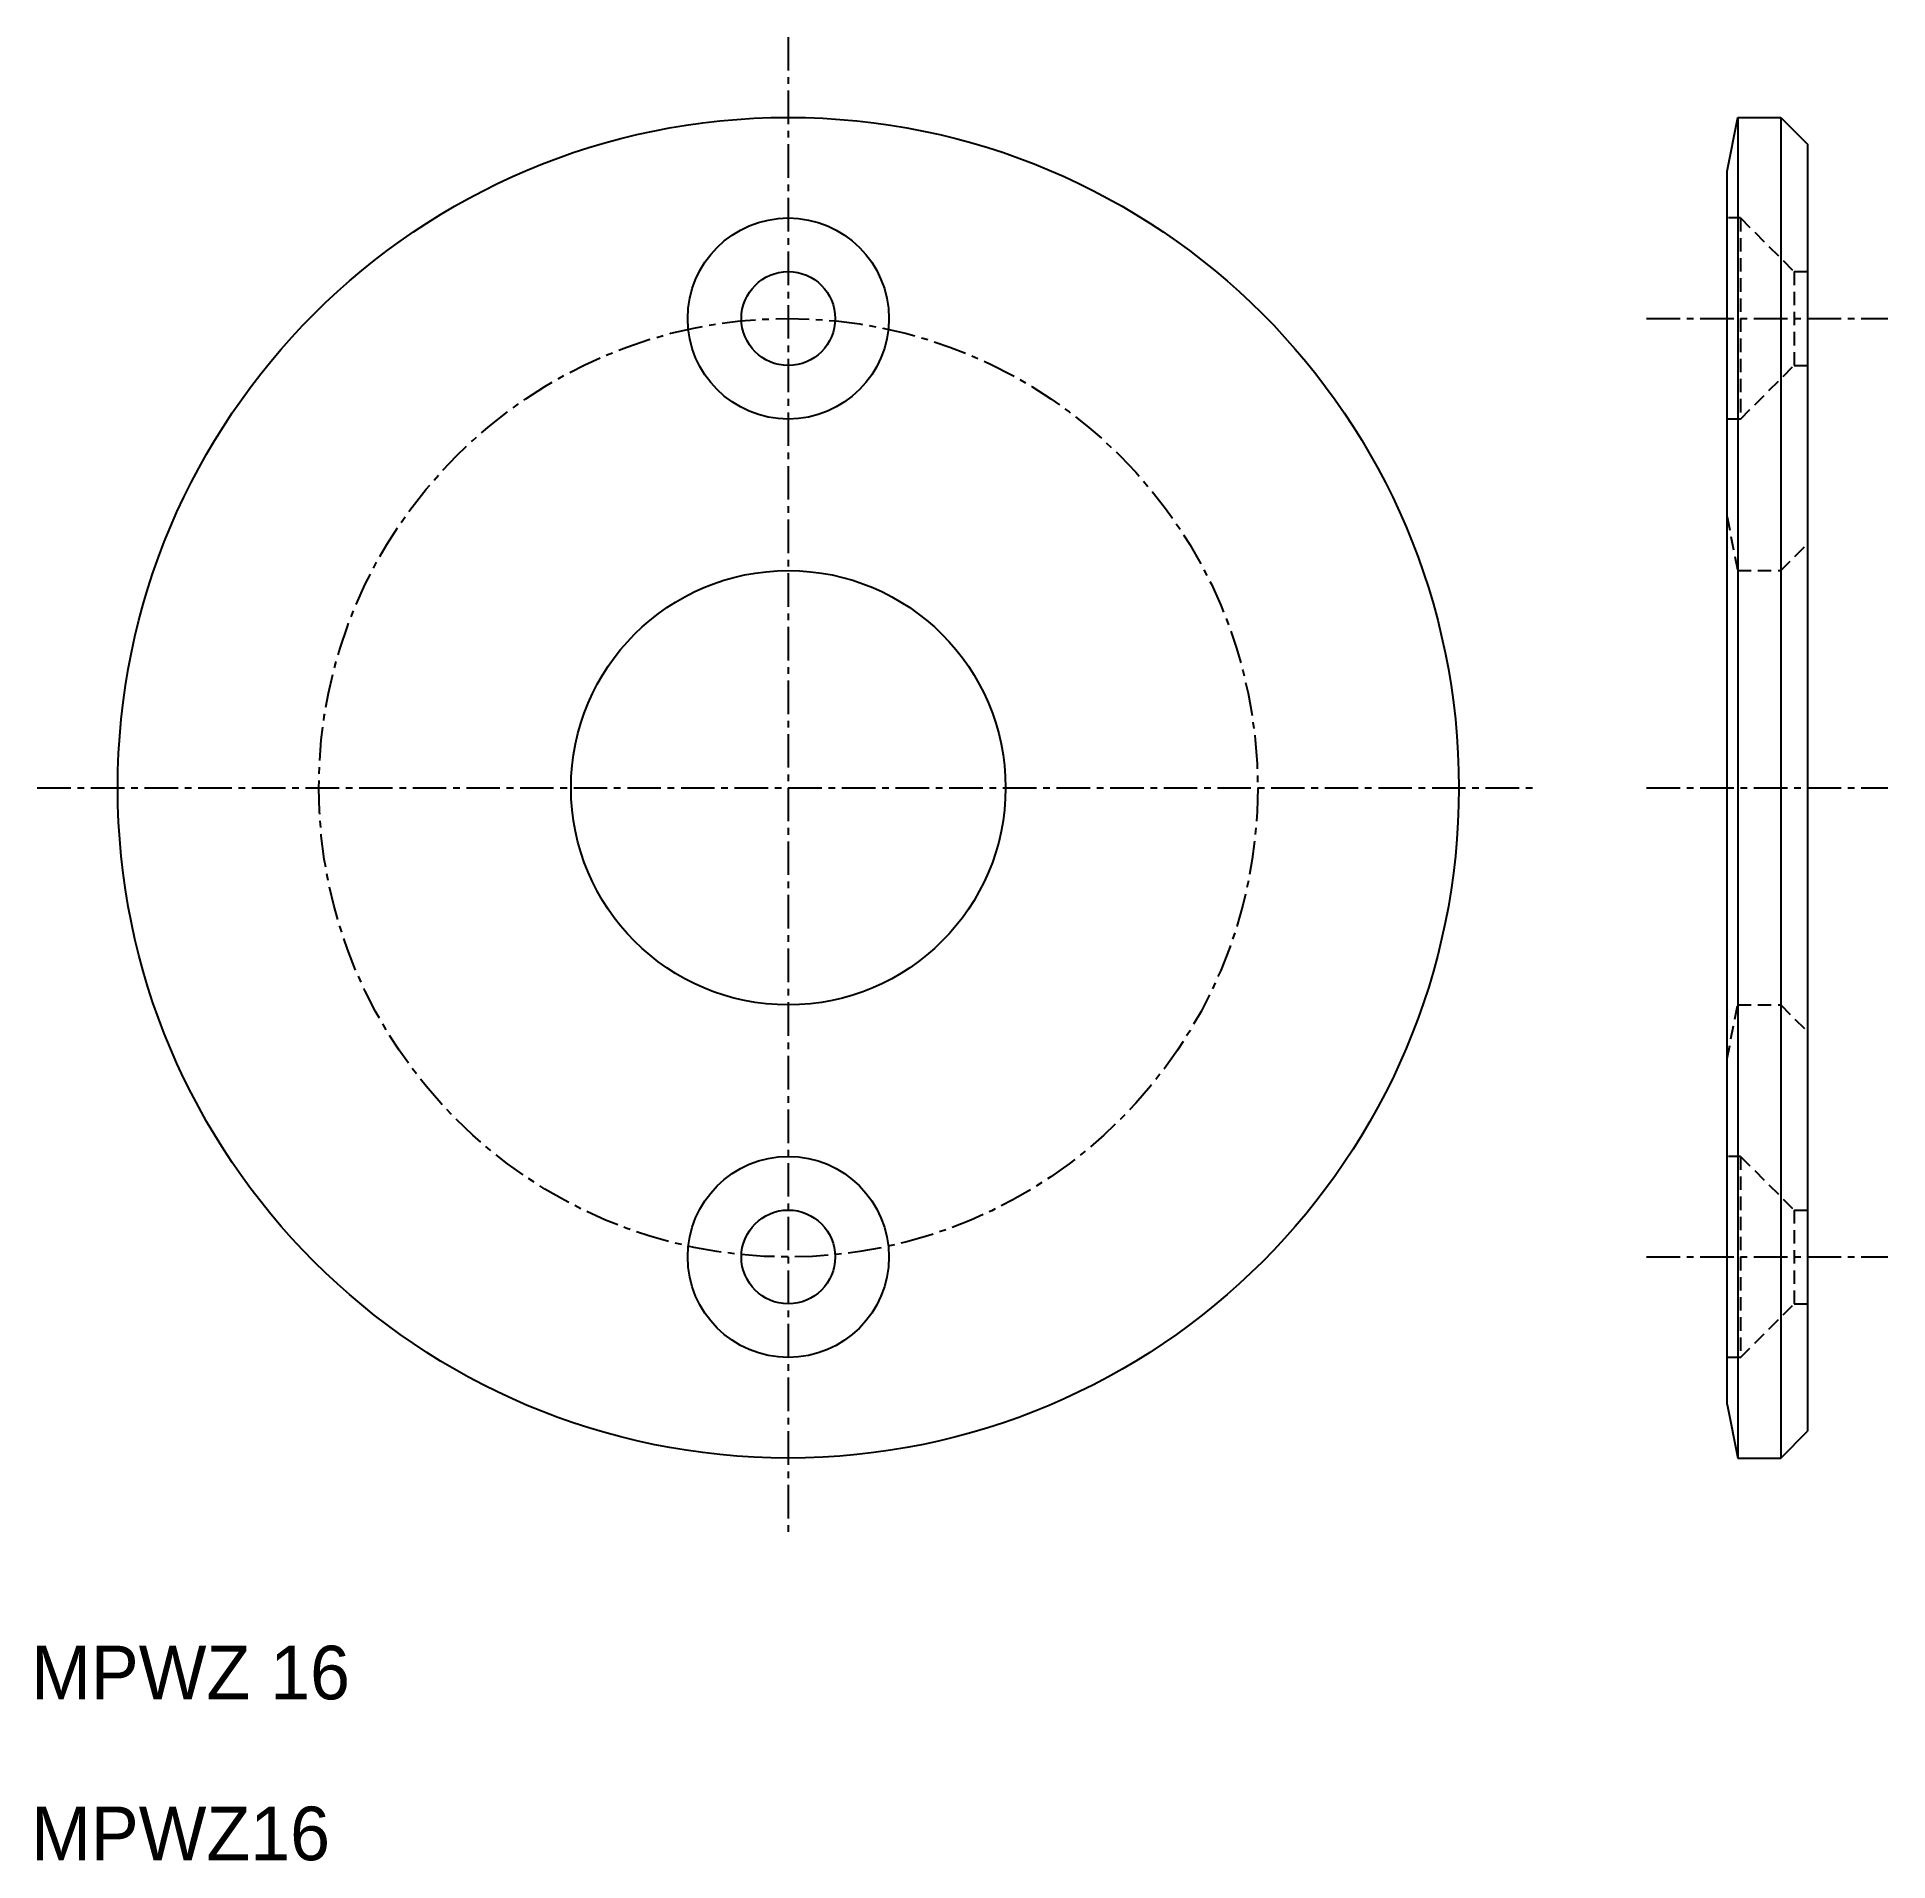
# Model space of a CAD drawing. Extents: x 10.2 to 79.2, y 10 to 78.
import ezdxf

# ---------------------------------------------------------------- set-up
doc = ezdxf.new("R2010")
doc.units = 0
doc.linetypes.add('CENTER', pattern=[2, 1.25, -0.25, 0.25, -0.25])
doc.linetypes.add('DASHED', pattern=[0.75, 0.5, -0.25])
doc.layers.get('0').update_dxf_attribs({"linetype": 'CONTINUOUS'})
doc.layers.add('CENTER', color=1, linetype='CENTER')

msp = doc.modelspace()

# ---------------------------------------------------------------- linework, layer by layer
at = {"color": 7, "linetype": 'CONTINUOUS'}
for p, q in [((73.229, 73), (73.629, 75)), ((73.629, 75), (73.629, 25)), ((73.629, 75), (75.229, 75)), ((75.229, 75), (75.229, 25)), ((75.229, 75), (76.229, 74)), ((76.229, 74), (76.229, 26)), ((73.229, 27), (73.229, 73)), ((73.229, 27), (73.629, 25)), ((75.229, 25), (76.229, 26)), ((73.629, 25), (75.229, 25))]:
    msp.add_line(p, q, dxfattribs=at)
at = {"color": 3, "linetype": 'DASHED'}
for p, q in [((73.729, 71.25), (73.279, 71.25)), ((73.729, 71.25), (75.729, 69.25)), ((73.729, 71.25), (73.729, 63.75)), ((75.729, 69.25), (75.729, 65.75)), ((75.729, 69.25), (76.229, 69.25)), ((73.729, 63.75), (75.729, 65.75)), ((75.729, 65.75), (76.229, 65.75)), ((73.729, 63.75), (73.229, 63.75)), ((73.229, 60.1), (73.629, 58.1)), ((75.229, 58.1), (76.229, 59.1)), ((73.629, 58.1), (73.629, 41.9)), ((73.629, 58.1), (75.229, 58.1)), ((75.229, 58.1), (75.229, 41.9)), ((73.229, 39.9), (73.629, 41.9)), ((73.629, 41.9), (75.229, 41.9)), ((75.229, 41.9), (76.229, 40.9)), ((73.729, 36.25), (73.279, 36.25)), ((73.729, 36.25), (73.729, 28.75)), ((73.729, 36.25), (75.729, 34.25)), ((75.729, 34.25), (75.729, 30.75)), ((75.729, 34.25), (76.229, 34.25)), ((73.729, 28.75), (75.729, 30.75)), ((75.729, 30.75), (76.229, 30.75)), ((73.729, 28.75), (73.229, 28.75))]:
    msp.add_line(p, q, dxfattribs=at)
at = {"color": 7, "linetype": 'CONTINUOUS'}
for centre, radius in [((38.229, 50), 25), ((38.229, 67.5), 3.75), ((38.229, 67.5), 1.75), ((38.229, 50), 8.1), ((38.229, 32.5), 3.75), ((38.229, 32.5), 1.75)]:
    msp.add_circle(centre, radius, dxfattribs=at)
at = {"layer": 'CENTER', "color": 1, "linetype": 'CENTER'}
for p, q in [((38.229, 78), (38.229, 22)), ((70.229, 67.5), (79.229, 67.5)), ((10.229, 50), (66.229, 50)), ((70.229, 50), (79.229, 50)), ((70.229, 32.5), (79.229, 32.5))]:
    msp.add_line(p, q, dxfattribs=at)
msp.add_circle((38.229, 50), 17.5, dxfattribs=at)

# ---------------------------------------------------------------- texts
at = {"color": 7, "linetype": 'CONTINUOUS'}
for s, p in [('MPWZ 16', (10, 16)), ('MPWZ16', (10, 10))]:
    msp.add_text(s, height=2, dxfattribs=at).set_placement(p)

doc.saveas('drawing.dxf')
